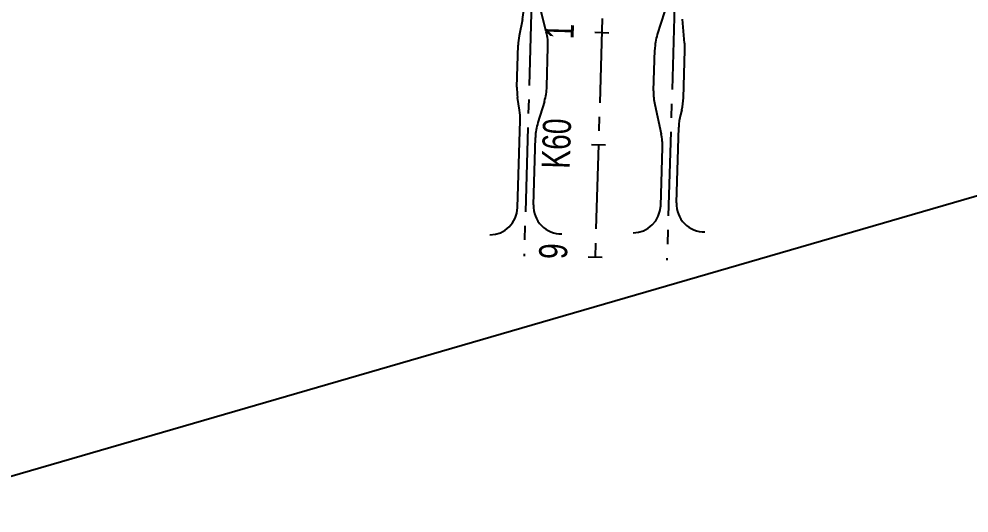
# Model space of a CAD drawing. Header units: millimetres. Extents: x 29316 to 52938, y 29851 to 35526.
# Drawn here: x 30163 to 31009, y 30636 to 31076 of the extents above; entities that cross this region are included whole.
import ezdxf
from ezdxf.enums import TextEntityAlignment as Align

# ---------------------------------------------------------------- set-up
doc = ezdxf.new("R2010")
doc.units = ezdxf.units.MM
doc.header["$MEASUREMENT"] = 0
doc.linetypes.add('CENTER2', pattern=[1.125, 0.75, -0.125, 0.125, -0.125])
doc.layers.get('0').update_dxf_attribs({"linetype": 'CONTINUOUS'})
for name, color, linetype in [('D-道路-车行道边线', 5, 'CONTINUOUS'), ('标注_桩号', 2, 'CONTINUOUS'), ('道路中线_A', 7, 'CONTINUOUS'), ('道路中线_D', 7, 'CONTINUOUS')]:
    doc.layers.add(name, color=color, linetype=linetype)
doc.layers.add('平面分图边界', color=1, linetype='CONTINUOUS', plot=False)
doc.styles.get("Standard").update_dxf_attribs({"font": 'rc9.shx', "width": 0.75, "height": 6, "bigfont": 'hztxt.shx'})

msp = doc.modelspace()

# ---------------------------------------------------------------- linework, layer by layer
at = {"color": 1, "linetype": 'CENTER2', "ltscale": 100}
msp.add_line((30705.89, 31863.71), (30676.01, 30864.15), dxfattribs=at)
at = {"layer": 'D-道路-车行道边线'}
for p, q in [((30632.52, 31064.61), (30627.99, 31082.73)), ((30737.78, 31082.57), (30731.42, 31062.18)), ((30611.24, 31075.74), (30608.35, 31061.07)), ((30755.78, 31054.61), (30753.78, 31076.1)), ((30606.32, 31015.51), (30607.43, 31052.91)), ((30632.94, 31015.92), (30633.99, 31051.01)), ((30728.07, 31012.01), (30729.17, 31048.8)), ((30754.7, 31006.01), (30755.97, 31048.47)), ((30608.66, 30994.98), (30606.9, 31006.32)), ((30630.76, 31002.71), (30624.98, 30983.93)), ((30729.18, 30999.92), (30734.85, 30973.74)), ((30753.18, 30995.18), (30752.03, 30990.68)), ((30606.93, 30908.13), (30609.24, 30985.79)), ((30748.48, 30912.28), (30750.51, 30979.85)), ((30621.01, 30910.5), (30622.8, 30970.72)), ((30734.4, 30909.89), (30735.96, 30961.65))]:
    msp.add_line(p, q, dxfattribs=at)
for centre, radius, start, end in [((30562.18, 31085.39), 50, 348.86965, 358.29843), ((30657.41, 31051.42), 50, 168.86965, 178.29843), ((30584.01, 31052.49), 50, 358.29843, 14.0268), ((30779.15, 31047.3), 50, 162.68236, 178.27697), ((30706, 31049.97), 50, 358.27697, 5.31904), ((30656.3, 31014.02), 50, 178.29843, 188.86483), ((30582.97, 31017.4), 50, 342.90719, 358.29843), ((30778.04, 31010.5), 50, 178.27697, 192.21832), ((30704.72, 31007.51), 50, 345.72171, 358.27697), ((30559.26, 30987.27), 50, 358.29843, 8.86483), ((30800.49, 30978.35), 50, 165.72171, 178.27697), ((30672.78, 30969.23), 50, 162.90719, 178.29843), ((30685.98, 30963.16), 50, 358.27697, 12.21832), ((30581.94, 30908.87), 25, 270.79603, 358.29843), ((30646, 30909.76), 25, 178.29843, 270.79603), ((30709.41, 30910.64), 25, 270.79603, 358.27697), ((30773.46, 30911.53), 25, 178.27697, 270.79603)]:
    msp.add_arc(centre, radius, start, end, dxfattribs=at)
at = {"layer": '平面分图边界', "color": 2, "flags": 128}
msp.add_lwpolyline([(29316.22, 33142.85), (37527.43, 35525.8), (38254.86, 33019.22), (30043.64, 30636.27)], close=True, dxfattribs=at)
at = {"layer": '标注_桩号'}
for p, q in [((30675.74, 31064.25), (30688.23, 31063.88)), ((30672.75, 30964.3), (30685.25, 30963.92)), ((30669.76, 30864.34), (30682.26, 30863.97))]:
    msp.add_line(p, q, dxfattribs=at)
at = {"layer": '道路中线_A', "color": 6, "linetype": 'CENTER2', "ltscale": 100}
msp.add_line((30619.4, 31091.96), (30612.65, 30865.04), dxfattribs=at)
at = {"layer": '道路中线_D', "color": 6, "linetype": 'CENTER2', "ltscale": 100}
msp.add_line((30746.76, 31088.17), (30739.94, 30861.25), dxfattribs=at)

# ---------------------------------------------------------------- texts
at = {"layer": '标注_桩号', "width": 0.75}
for s, p in [('1', (30657, 31064.81)), ('K60', (30654.01, 30964.86)), ('9', (30651.14, 30868.98))]:
    msp.add_text(s, height=25, rotation=88.2877, dxfattribs=at).set_placement(p, align=Align.CENTER)

doc.saveas('drawing.dxf')
